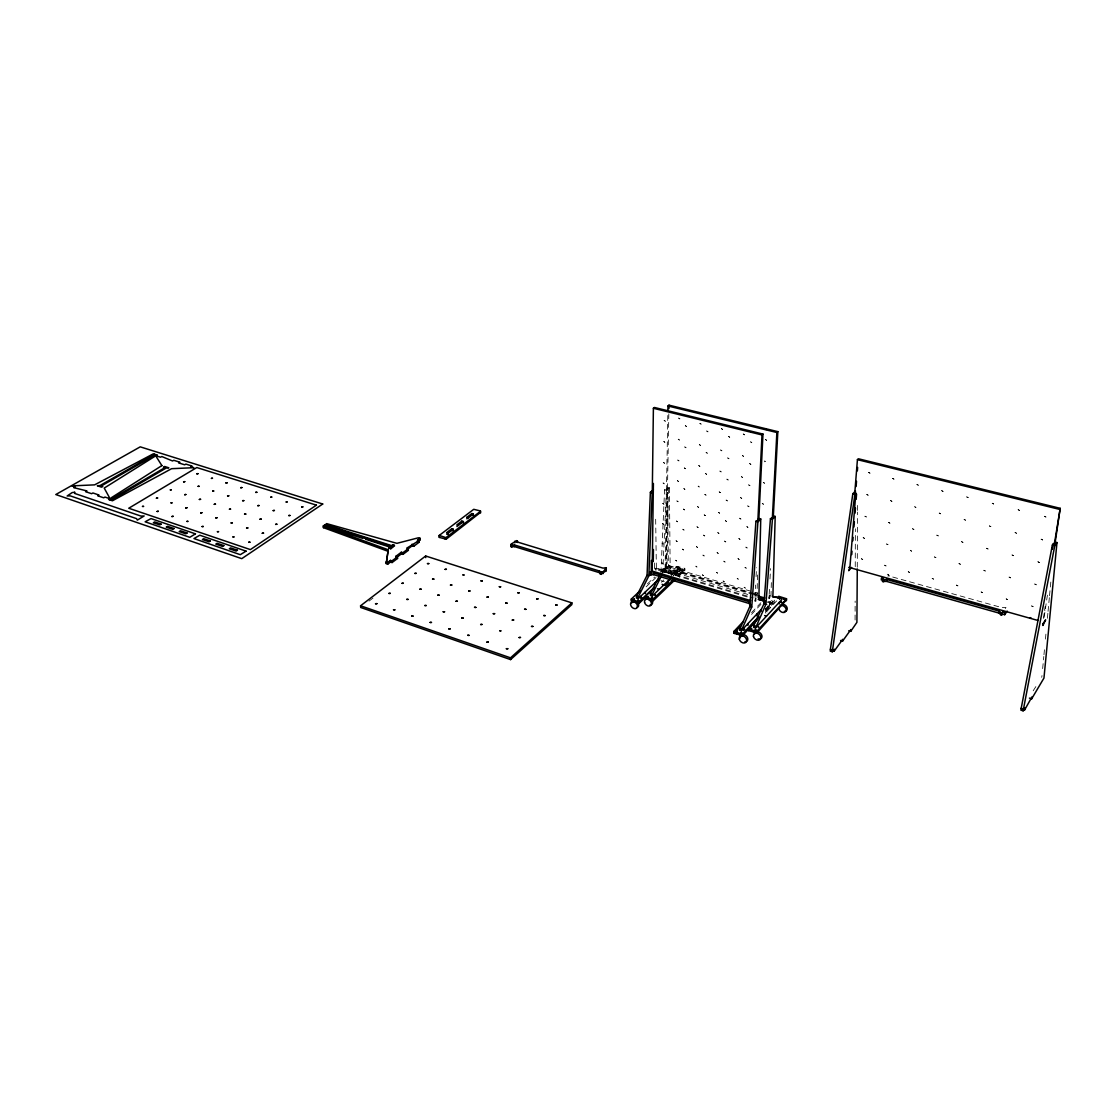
<?xml version="1.0" encoding="UTF-8"?>
<svg xmlns="http://www.w3.org/2000/svg" width="1116" height="1116" viewBox="0 0 1116 1116"><rect width="100%" height="100%" fill="white"/><g stroke="black" fill="none" stroke-linecap="round" stroke-linejoin="round"><path stroke-width="0.75" stroke-dasharray="5 3.75" d="M855.079 620.008L855.135 601.078M855.247 566.663L855.372 528.803M857.283 567.235L857.52 512.146M857.52 510.43L857.548 503.539M655.259 568.156L655.245 569.885L656.138 570.15L656.152 568.421L654.283 569.062M663.518 568.811L663.392 570.583L671.218 572.927L671.121 570.806L664.16 568.714L660.951 571.197M660.923 572.801L664.578 489.868L667.563 487.287L669.405 487.776L666.489 489.254L667.41 489.505L665.987 568.56L663.88 570.541L663.853 572.271L669.014 567.402L669.056 565.673L670.772 567.374L670.744 569.104L752.965 593.656M663.922 571.085L663.964 569.355L667.187 566.314L668.079 566.579L668.052 568.309L667.159 568.044L663.922 571.085L753.202 597.841M664.383 571.95L664.327 568.755M664.564 569.885L664.536 571.587L666.308 572.117L666.336 570.402L654.604 568.281L654.492 561.446M664.773 570.806L664.745 572.536L667.521 572.159L667.549 570.429L663.88 570.541M664.927 571.908L664.857 569.62L663.964 569.355M665.987 568.56L665.094 568.281L667.814 414.608M666.057 567.374L668.833 413.799M668.414 488.641L666.963 567.639L669.056 565.673M667.159 568.044L667.187 566.314M668.54 573.178C668.052 566.761 671.065 577.586 665.82 572.452M670.744 569.104L669.949 565.938M670.939 572.438L670.981 570.75M671.288 572.745L671.33 571.043M674.008 572.466L677.747 568.755M674.901 570.569C682.085 580.208 676.087 570.541 682.281 570.736C682.434 565.184 683.787 573.638 678.012 569.592C675.389 576.819 674.58 569.118 675.668 570.513M675.836 571.28L675.808 572.982L671.274 577.307M670.59 574.14L676.896 568.128L677.175 566.314L684.652 568.351L684.805 570.388L684.861 568.602M677.356 569.062L683.104 570.402L678.263 568.797M677.607 571.81L677.579 573.512L673.046 577.837M677.817 567.751L678.347 569.509L677.844 566.314M671.302 575.591L678.096 569.132L678.137 567.43L668.358 565.812L667.563 487.287M673.074 576.135L679.867 569.662L679.895 567.96L678.137 567.43M756.969 597.255L757.485 574.991M683.215 570.332L679.714 574.098M678.458 576.498L684.75 570.471L684.513 568.295M770.961 596.335L771.449 579.232M662.709 573.345L666.419 490.37L667.41 489.505M754.988 598.037L755.937 598.329L755.895 601.357L754.932 601.064L755.658 585.049M756.062 576.567L756.495 567.695M769.942 603.603C771.644 596.767 767.724 611.275 767.71 604.802M767.961 606.895L771.03 603.156L767.194 607.216A4.059 3.097 41.4 0 1 771.756 608.053M769.454 589.36L768.98 598.078L770.04 596.948L769.091 596.669L768.994 598.427L769.956 598.72L770.04 596.948M769.998 578.967L770.556 568.56M768.994 598.427L769.998 595.693L769.036 595.414M765.716 610.759L772.69 603.226L772.398 601.064L768.129 599.794M772.635 603.31L772.551 601.119M772.788 601.482L765.813 609.015M888.113 576.428L888.294 574.545L887.248 574.252M1042.665 668.61L1043.809 656.459M1043.962 654.729L1044.785 646.052M1045.441 639.105L1046.264 630.428M1047.408 618.292L1047.896 613.075M1048.05 611.345L1049.361 597.465M1049.528 595.735L1051.16 578.381M1043.39 618.459L1045.162 606.393M1044.13 617.371L1047.938 591.522M1041.73 677.384L1042.009 675.543M769.635 601.831L770.445 601.873M769.552 603.351L770.361 603.407M1044.841 610.215L1044.841 610.759M681.778 570.485L682.532 570.485M682.518 569.146L681.834 568.951M678.947 571.713L679.686 571.699M678.905 573.233L679.672 573.261M677.761 569.286L678.514 569.286M678.486 567.946L684.471 569.997M674.887 572.02L675.64 572.062M668.247 572.94L669 572.94M669.014 571.559L668.275 571.504M664.257 570.22L665.024 570.248M664.243 571.727L664.996 571.755M665.01 570.36L664.271 570.332M1033.179 690.804L1036.625 685.405M1005.223 608.541L1005.99 607.467L1001.833 607.592L891.224 576.609M683.299 570.597L679.56 574.126L674.19 572.48M765.576 609.992L774.713 600.171M765.478 611.735L776.903 599.445M767.334 610.968L779.721 597.618M766.678 607.774L765.59 608.945A4.073 3.097 41.4 0 1 768.854 608.22M751.514 614.386L761.949 603.282M769.091 596.669L769.998 595.693M751.598 612.628L760.875 602.766M755.937 598.329L754.904 600.715M754.932 601.064L755.853 600.101L754.904 599.808M677.245 575.995L684.792 568.769M764.418 460.964L765.632 461.424L764.488 461.773M661.397 582.245L663.853 579.915M672.083 574.154L673.241 573.052M668.791 573.554L671.246 571.225M669.349 573.638L676.938 566.44M646.136 586.807L655.999 577.53M660.491 574.517L664.229 571.211M647.392 583.933L654.785 576.986M369.005 601.119L373.163 597.939M676.896 568.128L677.803 567.877M663.839 571.504L664.731 571.378M654.604 568.281L666.336 570.402M668.358 565.812L679.895 567.96M664.578 489.868L666.419 490.37M678.096 569.132L679.867 569.662M670.772 567.374L753.049 591.885M754.695 592.373L757.987 593.363M669.014 567.402L669.907 567.667M768.952 597.186L769.9 597.465M666.057 567.319L749.073 592.08M750.733 592.582L757.373 594.563M754.611 594.144L757.903 595.121M665.094 568.239L749.812 593.545M751.473 594.033L758.113 596.014M667.549 570.429L748.334 594.605M768.045 601.524L772.3 602.807M765.729 601.663L770.751 603.17M747.148 596.934L656.961 569.871L656.152 568.421M888.294 574.545L889.55 576.135M655.664 519.247L656.375 568.825M669.405 487.776L670.144 566.342M765.953 613.2A4.073 3.097 41.4 0 1 765.409 612.321M767.055 612.014A4.059 3.097 41.4 0 1 766.273 608.471M664.313 581.408A3.892 2.902 46 0 1 660.895 580.376M672.753 574.559A3.878 2.916 45.6 0 1 676.687 572.452A3.878 2.916 45.6 0 1 679.449 577.432M671.72 574.838A3.892 2.916 45.6 0 1 674.636 573.289A3.892 2.916 45.6 0 1 678.026 575.926M664.146 420.411L665.303 421.192L664.146 420.411M663.797 441.587L664.941 442.355L663.867 441.448M663.448 462.47L664.578 463.238L663.448 462.47M663.113 483.075L664.229 483.842L663.169 482.935M662.778 503.4L663.894 504.167L662.778 503.4M678.695 418.095L679.839 418.863L678.695 418.095M662.444 523.46L663.546 524.241L662.444 523.46M678.249 439.23L679.379 440.011L678.249 439.23M662.109 543.269L663.211 544.036L662.179 543.143M677.803 460.085L678.933 460.866L677.803 460.085M661.788 562.799L662.876 563.58L661.788 562.799M685.308 425.684L686.466 426.465L685.308 425.684M677.356 480.675L678.486 481.442L677.356 480.675M684.805 446.958L685.963 447.739L684.805 446.958M676.938 500.972L678.054 501.74L676.938 500.972M684.317 467.953L685.461 468.734L684.317 467.953M676.505 521.019L677.621 521.786L676.505 521.019M683.829 488.668L684.973 489.45L683.899 488.529M676.087 540.786L677.189 541.553L676.087 540.786M683.355 509.105L684.485 509.886L683.355 509.105M675.668 560.316L676.77 561.083L675.738 560.19M699.913 423.327L701.071 424.108L699.913 423.327M682.88 529.263L683.996 530.044L682.88 529.263M699.313 444.587L700.457 445.368L699.313 444.587M682.42 549.17L683.522 549.937L682.42 549.17M698.728 465.553L699.871 466.335L698.728 465.553M706.763 431.013L707.935 431.808L706.763 431.013M698.142 486.241L699.272 487.008L698.211 486.102M706.121 452.412L707.279 453.208L706.121 452.412M697.57 506.65L698.7 507.417L697.57 506.65M705.479 473.519L706.637 474.314L705.479 473.519M696.998 526.794L698.128 527.561L696.998 526.794M704.852 494.346L705.996 495.127L704.852 494.346M696.44 546.659L697.556 547.44L696.44 546.659M704.224 514.881L705.368 515.662L704.224 514.881M695.896 566.272L696.998 567.054L695.966 566.161M721.424 428.642L722.596 429.423L721.424 428.642M703.61 535.15L704.74 535.931L703.61 535.15M720.685 450.013L721.843 450.794L720.685 450.013M702.996 555.14L704.126 555.921L702.996 555.14M719.946 471.091L721.103 471.873L719.946 471.091M702.396 574.88L703.526 575.661L702.396 574.88M728.539 436.44L729.725 437.235L728.539 436.44M719.206 491.891L720.364 492.672L719.206 491.891M727.73 457.951L728.915 458.746L727.73 457.951M718.495 512.397L719.639 513.179L718.495 512.397M726.935 479.169L728.106 479.964L726.935 479.169M717.783 532.639L718.927 533.42L717.783 532.639M726.153 500.094L727.325 500.889L726.153 500.094M717.086 552.615L718.216 553.396L717.086 552.615M725.386 520.74L726.544 521.535L725.456 520.614M716.402 572.327L717.518 573.108L716.402 572.327M743.256 434.026L744.442 434.822L743.256 434.026M724.619 541.107L725.777 541.902L724.619 541.107M742.349 455.523L743.535 456.305L742.349 455.523M723.879 561.209L725.009 562.004L723.879 561.209M741.47 476.713L742.628 477.495L741.47 476.713M723.126 581.031L724.256 581.827L723.126 581.031M750.622 441.936L751.835 442.731L750.705 441.796M740.578 497.61L741.749 498.406L740.578 497.61M749.659 463.559L750.859 464.368L749.659 463.559M739.713 518.229L740.871 519.024L739.713 518.229M748.71 484.902L749.896 485.697L748.71 484.902M738.862 538.582L740.006 539.363L738.862 538.582M738.011 558.656L739.155 559.437L738.011 558.656M747.776 505.939L748.948 506.734L747.776 505.939M746.855 526.696L748.013 527.491L746.925 526.557M737.188 578.451L738.318 579.246L737.244 578.325M765.409 439.495L766.608 440.29L765.409 439.495M745.934 547.161L747.092 547.956L745.934 547.161M745.042 567.36L746.185 568.156L745.042 567.36M763.302 482.405L764.488 483.2L763.302 482.405M744.149 587.281L745.293 588.076L744.149 587.281M762.256 503.428L763.442 504.223L762.256 503.428M868.611 472.459L869.964 473.156L868.611 472.459M866.783 494.514L868.122 495.197L866.783 494.514M864.97 516.234L866.295 516.931L864.97 516.234M863.184 537.661L864.495 538.358L863.184 537.661M861.413 558.781L862.724 559.479L861.413 558.781M892.591 478.443L893.958 479.127L892.591 478.443M890.568 500.61L891.921 501.307L890.568 500.61M888.573 522.455L889.912 523.153L888.573 522.455M886.606 543.994L887.931 544.692L886.606 543.994M884.667 565.226L885.992 565.924L884.667 565.226M916.933 484.497L918.315 485.209L916.933 484.497M914.715 506.79L915.999 507.64L914.799 506.65M912.525 528.761L913.892 529.472L912.525 528.761M910.377 550.411L911.633 551.262L910.461 550.272M908.243 571.755L909.596 572.466L908.243 571.755M941.639 490.663L943.048 491.375L941.639 490.663M939.226 513.081L940.621 513.792L939.226 513.081M936.84 535.164L938.235 535.875L936.84 535.164M934.497 556.94L935.878 557.651L934.497 556.94M932.181 578.395L933.548 579.106L932.181 578.395M966.735 496.913L968.172 497.624L966.735 496.913M964.126 519.456L965.535 520.182L964.126 519.456M961.546 541.665L962.941 542.39L961.546 541.665M958.993 563.552L960.388 564.278L958.993 563.552M956.482 585.119L957.863 585.858L956.482 585.119M992.236 503.26L993.672 503.986L992.236 503.26M989.404 525.929L990.841 526.668L989.404 525.929M986.614 548.263L988.037 549.002L986.614 548.263M983.866 570.276L985.275 571.001L983.866 570.276M981.159 591.968L982.554 592.694L981.159 591.968M1018.127 509.719L1019.592 510.444L1018.127 509.719M1015.072 532.513L1016.537 533.253L1015.072 532.513M1012.072 554.973L1013.523 555.712L1012.072 554.973M1009.115 577.098L1010.552 577.837L1009.115 577.098M1006.2 598.901L1007.622 599.641L1006.2 598.901M1044.423 516.276L1045.915 517.015L1044.423 516.276M1041.158 539.195L1042.637 539.949L1041.158 539.195M1037.936 561.78L1039.401 562.534L1037.936 561.78M1034.769 584.031L1036.22 584.784L1034.769 584.031M1031.644 605.946L1033.081 606.699L1031.644 605.946"/><path stroke-width="1.5" d="M857.269 568.951L856.907 622.365L850.727 631.349L848.746 630.749M639.998 590.88L631.363 598.985L631.363 601.078L639.077 603.337L645.453 597.381M631.614 601.217L631.363 598.985M653.404 489.673L650.377 492.282L647.057 575.312L636.469 596.321L636.455 598.05L638.254 598.608L659.417 578.618M633.023 600.938L637.947 602.64L633.023 601.092M638.254 598.608L638.268 596.879L648.842 575.856L652.204 492.784L653.306 490.789M638.38 603.337L638.394 601.608L631.628 599.487M638.882 602.514L637.947 602.5M639.315 603.212L639.329 601.482L654.06 587.518M640.626 598.078L640.64 596.349M654.185 588.02L645.341 596.418L645.327 598.511L653.195 600.701L674.692 580.125M645.383 593.586L645.397 591.857M645.578 598.65L645.341 596.418M750.928 605.304L748.989 603.449L653.669 574.67L650 574.782L650.028 573.038L652.163 571.057L653.404 483.451M659.43 575.8L650.433 593.754L650.405 595.484L652.204 596.042L670.786 578.311M650.893 575.047L651.005 572.117L650.112 571.852M651.395 560.358L651.27 570.778L750.663 600.645M652.302 491.235L653.39 408.275L654.436 407.466L762.967 434.082L758.768 520.837M652.204 596.042L652.232 594.312L661.216 576.33M652.372 600.757L652.4 599.027L645.606 596.92M653.265 561.543L653.432 549.504M652.846 599.934L656.361 596.53L652.093 600.101M653.306 600.631L653.32 598.901L673.464 579.609M653.669 574.67L653.697 572.927L650.028 573.038M654.757 584.7L654.785 582.998M667.884 411.162L667.968 405.987L668.986 405.164L777.838 431.641L773.221 518.298M668.93 408.623L668.986 405.164M668.512 580.487L668.47 582.203L665.024 585.509M758.782 518.466L760.749 519.01L758.838 599.529L763.316 600.157M773.235 515.927L775.202 516.457L772.872 596.907L781.618 598.176L781.521 599.92L755.532 628.015L753.607 627.429L753.844 625.671M757.638 619.45L742.545 635.66L734.161 633.302L734.188 631.14L743.465 621.263M734.426 633.442L734.188 631.14M757.834 519.4L758.824 519.665L755.937 521.242L749.84 606.448L739.378 630.149L741.303 630.749L761.224 609.434L761.126 611.191M741.68 635.004L736.016 633.218M741.303 630.749L751.752 607.02L757.917 521.786L760.749 519.01M741.68 635.715L741.763 633.944L734.509 631.67M742.642 635.576L742.726 633.804L758.88 616.45M743.479 630.108L743.549 628.336M747.943 625.309L748.027 623.551M748.989 603.449L749.073 601.677L653.697 572.927M758.713 617.357L748.431 628.406L748.404 630.568L756.913 632.842L786.096 600.213M748.683 630.707L748.431 628.406M749.966 605.011L749.073 601.677M757.903 520.028L761.991 434.947L762.967 434.082M755.532 628.015L765.897 604.37L772.412 519.233L775.202 516.457M755.951 632.981L756.048 631.21L748.766 628.95M756.774 615.851L756.857 614.107M756.913 632.842L756.997 631.07L786.599 598.79L778.717 596.307L778.047 598.218M765.046 602.64L763.093 600.813L763.177 599.041L758.224 597.562M764.083 602.361L763.177 599.041M772.3 519.219L776.875 432.506L777.838 431.641M779.303 603.951L779.4 602.208M779.624 599.362L779.721 597.618L772.425 596.544M786.431 600.715L786.543 598.985M755.63 626.243L753.705 625.658L763.972 603.784L770.445 518.689L773.29 517.113M855.498 490.956L852.819 493.76L830.402 649.345L830.276 651.144L832.299 651.772L834.391 649.261L834.252 651.06L832.243 650.433M832.299 651.772L854.926 494.304L855.819 493.37L854.772 493.091L855.665 492.156M840.557 640.5L842.566 641.114L842.706 639.329L834.252 651.06M854.661 494.402L857.423 459.653L858.316 458.746L1060.2 508.324L1054.927 544.106M856.112 486.52L856.516 481.303M857.353 470.896L857.632 467.423M851.634 567.43L848.718 570.708L849.89 567.695L855.819 493.37M851.731 554.61L852.01 551.165M852.847 540.8L853.112 537.34M853.949 526.975L854.368 521.8M855.051 513.151L855.47 507.975M856.153 499.34L856.572 494.151M850.727 631.349L850.88 629.577L842.566 641.114M882.533 581.506L883.565 578.604L881.459 578.018L881.291 579.901L883.384 580.487L882.533 581.506L886.55 581.38L999.029 613.102L1001.652 615.139L1002.67 612.126L1004.944 612.768L1004.679 614.693L1002.419 614.065M883.593 581.799L883.76 579.915L886.718 579.497L999.28 611.163L1001.903 613.2L1002.67 612.126M886.55 581.38L886.718 579.497M1022.382 709.19L1024.641 709.888L1024.92 708.032L1023.135 710.836L1020.861 710.125L1052.36 545.082L1053.113 544.036L1054.299 544.343L1054.592 541.944L1056.978 542.557L1043.962 678.054L1031.686 698.797L1029.426 698.114M999.029 613.102L999.28 611.163M1000.522 614.818L1000.773 612.879M1001.652 615.139L1001.903 613.2M1023.135 710.836L1054.76 545.696L1056.978 542.557M1052.346 549.212L1053.113 544.036M1054.188 545.152L1060.2 508.324M1031.686 698.797L1031.951 696.942L1024.641 709.888M397.547 558.446L395.999 557.944L395.887 556.298L397.422 556.8L397.547 558.446L392.079 562.548L390.53 562.045L387.782 564.11L386.234 563.594L388.228 549.756L323.249 526.041L323.403 527.645L388.34 551.402M386.234 563.594L388.228 549.756M754.43 625.448L753.677 625.574M480.633 512.844L480.452 510.961L473.742 509.315L439.244 535.429L439.272 537.368L446.177 539.195L480.396 512.509M439.244 535.429L445.981 537.633L480.564 511.254M734.049 632.995L739.908 626.732M1004.679 614.693L1007.218 611.108M650 574.782L650.991 573.861M510.57 659.598L571.88 604.579L571.852 602.863L425.656 556.005L360.566 605.779L360.705 607.481L510.57 659.598L510.514 657.84L571.852 602.863M599.515 572.703L514.588 546.631L511.156 546.728L511.1 545.096L514.532 544.985L599.501 571.029L599.515 572.703L601.064 574.363L602.054 571.797L602.905 572.062L606.351 567.974L602.807 568.072L517.977 542.195L516.624 540.632L511.337 544.008L511.393 545.64M606.351 567.974L605.36 570.527L606.211 570.778L606.211 569.104M602.054 573.485L606.211 570.778M601.064 574.363L602.054 571.797M511.1 545.096L512.132 544.245L511.337 544.008M511.156 546.728L512.188 545.891M756.899 631.14L756.048 631.21M742.614 633.888L741.763 633.944M446.721 534.285L453.277 529.249L453.361 530.867L451.827 530.393L451.743 528.775L453.277 529.249M456.904 526.529L463.391 521.563L463.475 523.167M468.176 517.964L473.351 513.988L473.421 515.578M451.743 528.775L446.623 532.667L448.158 533.141L448.255 534.759M463.391 521.563L461.857 521.088L456.821 524.925L458.355 525.385M466.948 518.898L466.865 517.294L471.831 513.527L473.351 513.988M386.108 561.948L387.657 562.45L390.405 560.399L391.953 560.902L401.439 553.871L402.974 554.373L408.358 550.327L408.247 548.681L406.712 548.193L420.104 539.879L419.993 538.247L418.472 537.773L396.905 543.339L326.723 523.641L324.477 526.041L324.407 525.245L390.488 546.463L389.219 548.263L390.488 546.463M395.887 556.298L401.314 552.225L402.862 552.727L412.167 545.822L413.701 546.31L419.002 542.334L418.891 540.702L417.356 540.228L419.993 538.247M325.565 524.45L391.618 545.626L392.944 544.65L394.52 545.961L392.999 545.473L391.674 546.449L325.635 525.245M389.163 547.44L390.684 547.942L394.464 545.138M389.219 548.263L390.753 548.751L393.264 546.896M653.32 598.901L652.4 599.027M639.329 601.482L638.394 601.608M323.403 527.645L326.876 525.245M323.249 526.041L324.407 525.245M109.87 499.898L164.889 467.646L163.424 467.172L164.61 466.474L168.837 467.813L166.158 468.05L111.154 500.331M154.524 454.24L100.049 485.53L97.315 485.767L101.5 487.176L102.77 486.45L101.305 485.948L155.766 454.63M756.104 632.228L755.393 632.228M667.968 405.987L776.875 432.506M653.39 408.275L761.991 434.947M857.423 459.653L1059.461 509.356M852.819 493.76L854.926 494.304M1052.36 545.082L1054.76 545.696M770.445 518.689L772.412 519.233M650.377 492.282L652.204 492.784M755.937 521.242L757.917 521.786M1037.866 620.454L848.871 567.346L849.89 567.695M882.714 579.609L883.76 579.915M779.721 597.618L781.618 598.176M758.113 596.014L764.753 598.009M764.181 600.589L765.144 600.868M758.141 599.334L763.093 600.813M763.972 603.784L765.897 604.37M466.865 517.294L468.385 517.754M647.057 575.312L648.842 575.856M749.84 606.448L751.752 607.02M662.109 584.352L663.894 584.896M764.613 615.558L766.525 616.13M606.351 569.634L605.5 567.709M657.464 588.774L659.249 589.318M599.501 571.029L601.05 572.689M650.433 593.754L652.232 594.312M830.402 649.345L832.424 649.972M1021.126 708.255L1023.414 708.967M647.127 598.567L650.321 599.571M751.542 631.028L754.109 631.823M636.469 596.321L638.268 596.879M739.462 628.378L741.373 628.978M736.016 633.358L741.136 634.962M418.57 539.391L420.104 539.879M417.468 541.846L419.002 542.334M406.824 549.839L408.358 550.327M326.137 526.571L331.089 528.175M334.395 529.235L362.463 538.261M365.769 539.321L390.544 547.286M360.566 605.779L510.514 657.84M439.369 537.438L439.397 535.861M1029.984 617.706L1030.891 617.706M391.953 560.902L392.079 562.548M390.684 547.942L390.753 548.751M390.405 560.399L390.53 562.045M387.657 562.45L387.782 564.11M392.944 544.65L392.999 545.473M391.618 545.626L391.674 546.449M401.314 552.225L401.439 553.871M402.862 552.727L402.974 554.373M413.59 544.678L413.701 546.31M412.055 544.19L412.167 545.822M425.656 556.005L425.754 557.651M445.214 537.675L445.298 539.307M446.093 537.563L446.177 539.195M461.857 521.088L461.94 522.707M471.831 513.527L471.901 515.132M514.797 541.218L514.839 542.864M514.532 544.985L514.588 546.631M511.895 545.333L511.951 546.98M517.419 540.869L517.461 542.515M516.624 540.632L516.666 542.264M600.199 572.438L600.213 574.112M602.905 572.062L602.905 573.736M637.71 602.403A3.976 2.916 46.3 0 1 636.943 607.439M631.782 602.919A3.976 2.916 46.3 0 1 632.256 601.385M634.934 602.208A3.99 2.916 46.4 0 1 636.664 608.136A3.99 2.916 46.4 0 1 630.861 605.583A3.99 2.916 46.4 0 1 634.041 601.817M742.335 634.613A4.171 3.111 42 0 1 747.567 637.933A4.171 3.111 42 0 1 744.874 641.784M740.424 637.92A4.171 3.111 42 0 1 741.54 634.92M651.618 599.836A3.976 2.929 46 0 1 652.483 603.337A3.976 2.929 46 0 1 649.986 604.942M645.787 599.529A3.976 2.929 46 0 1 646.708 598.315M759.968 638.98A4.157 3.125 41.5 0 1 758.085 638.854M754.514 634.279A4.157 3.125 41.5 0 1 755.1 632.716M757.443 631.823A4.157 3.125 41.5 0 1 761.572 634.739A4.157 3.125 41.5 0 1 760.777 638.687M780.809 605.514A4.059 3.097 40.9 0 1 785.999 608.862A4.059 3.097 40.9 0 1 782.93 612.489A4.059 3.097 40.9 0 1 778.801 607.885M782.79 604.272A4.059 3.097 40.9 0 1 787.157 607.997A4.059 3.097 40.9 0 1 784.311 611.345M739.406 628.155L740.229 628.21L739.42 628.085M736.518 631.224L737.341 631.293L736.532 631.168M74.688 492.268L74.646 493.425L140.895 516.066L144.159 515.969L137.324 520.126L136.626 518.661L70.322 495.895L67.141 495.992L72.149 492.575L74.688 492.268M565.798 609.071L565.798 609.071M302.854 506.873L301.655 506.943L302.854 506.873M289.979 515.48L288.765 515.55L289.979 515.48M286.142 502.033L287.342 501.949L286.198 501.949M651.674 597.785L652.469 597.841L651.702 597.73M648.382 596.544L647.601 596.6L648.382 596.516M276.866 524.227L275.638 524.38L276.866 524.227M274.397 510.458L273.183 510.612L274.397 510.458M641.56 597.492L640.765 597.492L641.56 597.492M637.71 600.352L638.505 600.408L637.724 600.296M270.825 497.178L272.011 497.094L270.867 497.094M636.692 596.195L637.487 596.251L636.72 596.139M634.418 599.111L633.623 599.083L634.362 599.222M263.516 533.141L262.274 533.295L263.516 533.141M761.782 445.549L761.782 445.549M261.228 519.121L260.014 519.205L261.228 519.121M259.01 505.52L257.81 505.674L259.01 505.52M776.597 443.094L776.597 443.094M256.861 492.295L255.676 492.379L256.861 492.295M248.687 542.292L249.928 542.209L248.687 542.292M765.688 429.297L766.539 429.395L765.716 429.241M246.064 551.137L240.289 554.68L193.975 538.568L199.792 535.22L246.064 551.137M247.836 527.938L246.594 528.091L247.836 527.938M245.785 514.085L244.585 514.155L245.785 514.085M242.618 500.693L243.804 500.624L242.618 500.693M241.879 487.553L240.693 487.706L241.879 487.553M751.696 431.766L750.845 431.711L751.696 431.766M232.951 536.977L234.193 536.908L233.007 536.908M232.337 522.79L231.11 522.944L232.337 522.79M230.538 509.091L229.324 509.245L230.524 509.175M227.594 495.867L228.78 495.797L227.594 495.867M1043.181 623.523L1042.902 625.476L1045.636 619.854L1043.181 623.523M227.078 482.865L225.92 482.935L227.078 482.865M217.411 531.732L218.638 531.662L217.467 531.662M217.034 517.712L215.834 517.936L217.034 517.712M215.458 504.167L214.258 504.32L215.458 504.167M212.765 491.096L213.937 491.012L212.807 491.012M212.459 478.234L211.287 478.373L212.445 478.304M202.066 526.557L203.279 526.487L202.066 526.557M201.898 512.69L200.713 512.914L201.898 512.69M200.559 499.298L199.359 499.452L200.559 499.298M195.467 533.866L189.776 537.312L145.15 521.8L151.009 518.577L195.467 533.866M198.09 486.367L199.262 486.297L198.146 486.297M197.992 473.658L196.834 473.798L197.992 473.658M186.902 521.437L188.116 521.367L186.958 521.367M186.958 507.738L185.772 507.961L186.958 507.738M185.842 494.5L184.684 494.709L185.842 494.5M184.768 481.638L183.61 481.847L184.768 481.638M173.119 516.303L171.92 516.541L173.119 516.303M171.013 502.911L172.199 502.828L171.069 502.828M784.255 599.278L783.446 599.236L784.255 599.278M171.306 489.743L170.106 489.882L171.292 489.812M780.754 602.11L781.563 602.194L780.754 602.11M158.319 511.309L157.091 511.463L158.319 511.309M157.607 497.987L156.435 498.21L157.607 497.987M757.987 626.76L758.81 626.857L758.029 626.704M755.978 629.926L755.141 629.898L755.978 629.926M750.761 628.475L751.584 628.573L750.761 628.475M142.485 506.455L143.685 506.385L142.541 506.385M744.595 629.577L743.772 629.536L744.595 629.577M741.722 632.66L740.912 632.535L741.722 632.66M557.037 605.025L555.712 605.109L557.037 605.025M543.757 615.516L545.096 615.627L543.757 615.516M532.904 626.439L531.523 626.425L532.904 626.439M537.982 598.86L536.643 598.86L537.982 598.86M520.475 637.459L519.093 637.557L520.475 637.459M524.604 609.238L525.929 609.336L524.604 609.238M507.794 648.717L506.385 648.703L507.794 648.717M654.715 594.87L655.497 594.954L654.771 594.8M513.639 620.008L512.286 620.105L513.639 620.008M519.177 592.791L517.838 592.777L519.177 592.791M499.745 630.791L501.098 630.903L499.829 630.693M505.701 603.031L507.027 603.128L505.701 603.031M488.306 642.007L486.925 642.105L488.306 642.007M494.625 613.674L493.272 613.674L494.625 613.674M499.326 586.695L500.624 586.793L499.326 586.695M481.986 624.43L480.633 624.514L481.986 624.43M488.362 597.018L487.036 597.102L488.362 597.018M467.757 635.283L469.097 635.395L467.757 635.283M474.565 607.327L475.876 607.425L474.565 607.327M482.307 580.878L480.996 580.878L482.307 580.878M463.14 618.041L461.787 618.041L463.14 618.041M468.664 590.88L469.962 590.978L468.664 590.88M450.153 628.866L448.785 628.866L450.153 628.866M457.379 601.259L456.039 601.259L457.379 601.259M462.959 574.949L464.228 575.047L463.042 574.866M444.545 611.749L443.191 611.735L444.545 611.749M451.799 585.021L450.487 585.105L451.799 585.021M431.46 622.435L430.106 622.435L431.46 622.435M439.118 595.177L437.793 595.177L439.118 595.177M446.386 569.286L445.103 569.369L446.386 569.286M426.2 605.528L424.861 605.528L426.2 605.528M433.859 579.134L432.562 579.134L433.859 579.134M411.72 615.99L413.032 616.088L411.72 615.99M421.109 589.178L419.797 589.262L421.109 589.178M428.781 563.594L427.498 563.594L428.781 563.594M408.093 599.404L406.768 599.39L408.093 599.404M416.17 573.331L414.873 573.415L416.17 573.331M393.543 609.727L394.841 609.824L393.543 609.727M403.322 583.25L402.025 583.333L403.322 583.25M390.237 593.349L388.926 593.433L390.237 593.349M376.901 603.658L375.562 603.742L376.901 603.658M322.719 504.014L241.754 558.656L55.8 494.541L140.225 446.846L322.719 504.014M316.428 505.157L250.375 549.602L128.758 508.24L196.807 467.534L316.428 505.157M237.415 550.23L236.16 551.067L229.338 548.737L230.594 547.9L237.415 550.23M223.828 545.585L222.558 546.422L215.82 544.106L217.076 543.283L223.828 545.585M210.38 540.981L209.111 541.804L202.442 539.53L203.712 538.707L210.38 540.981M161.876 465.595L108.601 499.466L112.437 500.777L171.585 468.692L193.849 467.688L190.78 466.711L191.966 466.014L185.87 464.103L184.684 464.8L178.616 462.889L179.802 462.191L173.761 460.294L172.575 460.992L161.778 456.528L160.592 457.211L157.607 456.277L156.421 456.96L161.876 465.595M187.056 533.002L185.786 533.811L179.23 531.565L180.499 530.77L187.056 533.002M157.007 455.021L104.22 488.083L109.312 497.345L108.043 498.099L104.988 497.066L103.718 497.806L97.65 495.755L98.919 495.002L92.893 492.965L91.61 493.704L85.597 491.668L86.881 490.928L73.684 487.622L74.967 486.897L71.996 485.892L94.609 484.86L153.283 453.849L157.007 455.021M173.998 528.538L172.729 529.347L166.242 527.115L167.526 526.32L173.998 528.538M161.081 524.115L159.797 524.911L153.394 522.72L154.664 521.925L161.081 524.115M739.266 639.161A4.171 3.111 42 0 0 745.432 642.663A4.171 3.111 42 0 0 744.037 636.399A4.171 3.111 42 0 0 739.266 639.161M644.56 602.403A3.976 2.929 46 0 0 650.349 605.723A3.976 2.929 46 0 0 648.87 599.641A3.976 2.929 46 0 0 644.56 602.403M753.467 636.427A4.171 3.125 41.5 0 0 759.647 639.914A4.171 3.125 41.5 0 0 758.266 633.665A4.171 3.125 41.5 0 0 753.467 636.427"/></g></svg>
